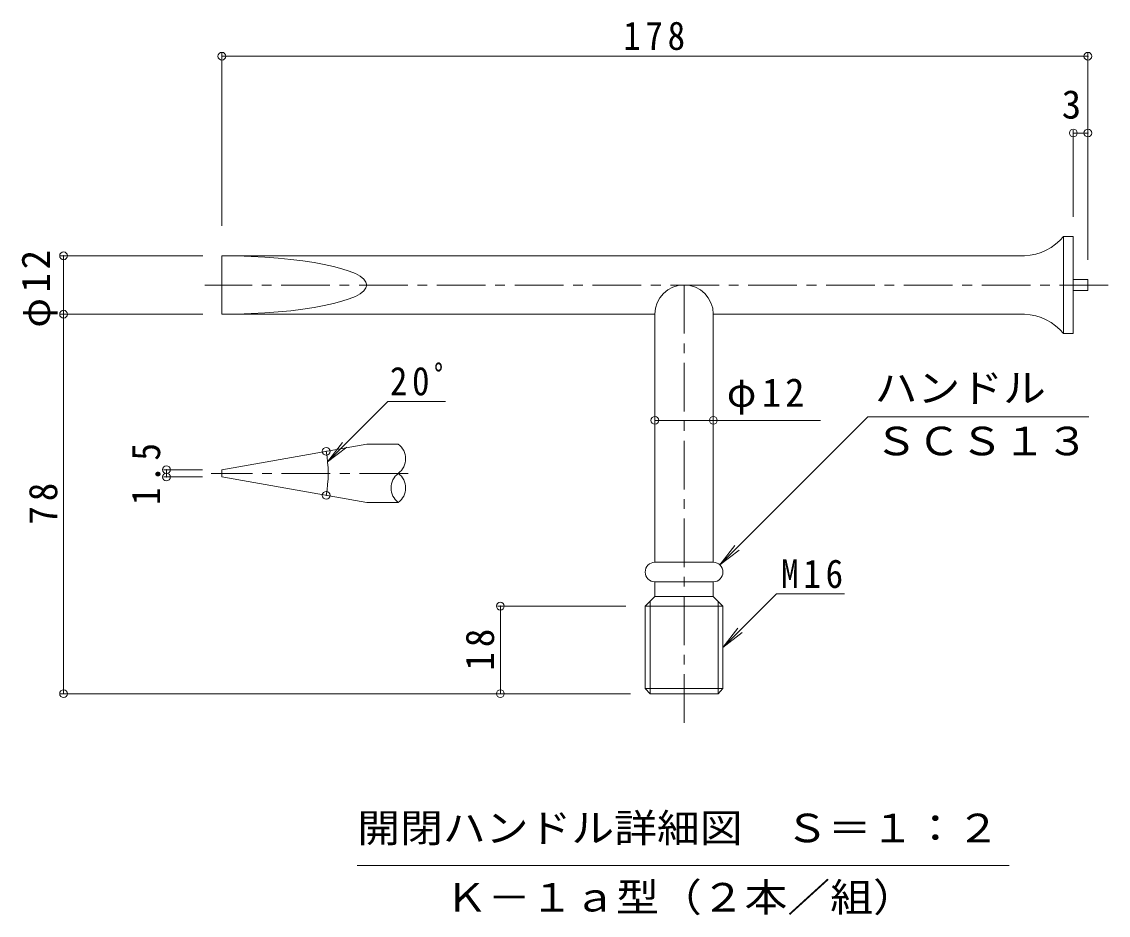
# Model space of a CAD drawing. Units: millimetres on the paper, enlarged 10 times, with parts at other scales. Extents: x -2572 to 2730, y -1962 to 1888.
# Drawn here: x -482 to 635, y 410 to 1329 of the extents above; entities that cross this region are included whole.
import ezdxf
from ezdxf.enums import TextEntityAlignment as Align

# ---------------------------------------------------------------- set-up
doc = ezdxf.new("R2010")
doc.units = ezdxf.units.MM
doc.header["$LTSCALE"] = 10
doc.header["$PDMODE"] = 32
doc.header["$PDSIZE"] = 8
doc.linetypes.add('CHAIN1', pattern=[8, 5, -1, 1, -1])
doc.layers.add('D-5', color=3, linetype='Continuous', lineweight=9)
doc.layers.add('D-F', color=7, linetype='Continuous', lineweight=9)
doc.styles.add('ＭＳ ゴシック', font='')
doc.styles.get('ＭＳ ゴシック').set_extended_font_data('MS Gothic')

msp = doc.modelspace()

# ---------------------------------------------------------------- linework, layer by layer
at = {"layer": 'D-5'}
for p, q in [((589.03, 1108.04), (589.03, 1008.04)), ((599.03, 1108.04), (589.03, 1108.04)), ((599.03, 1108.04), (599.03, 1008.04)), ((614.03, 1063.79), (599.03, 1063.79)), ((614.03, 1063.79), (614.03, 1052.29)), ((614.03, 1052.29), (599.03, 1052.29)), ((229.03, 1028.04), (549.02, 1028.04)), ((229.03, 1028.04), (229.03, 773.04)), ((599.03, 1008.04), (589.03, 1008.04)), ((-94.63, 894.49), (-127.1, 894.49)), ((-275.97, 868.24), (-275.97, 860.74)), ((-127.1, 834.49), (-94.63, 834.49)), ((169.03, 753.04), (169.03, 738.04)), ((159.03, 728.04), (169.03, 738.04)), ((169.03, 738.04), (229.03, 738.04)), ((239.03, 728.04), (229.03, 738.04)), ((159.03, 728.04), (159.03, 643.31)), ((164.03, 638.04), (164.03, 733.04)), ((234.03, 733.04), (234.03, 638.04)), ((159.03, 643.31), (239.03, 643.31)), ((159.03, 643.31), (164.03, 638.04)), ((234.03, 638.04), (164.03, 638.04)), ((234.03, 638.04), (239.03, 643.31))]:
    msp.add_line(p, q, dxfattribs=at)
at = {"layer": 'D-5', "linetype": 'CHAIN1'}
for p, q in [((634.99, 1058.04), (-293.47, 1058.04)), ((199.03, 1058.04), (199.03, 601.96)), ((-84.63, 864.49), (-287.05, 864.49))]:
    msp.add_line(p, q, dxfattribs=at)
at = {"layer": 'D-5', "color": 7}
for p, q in [((229.03, 918.89), (339.11, 918.89)), ((387.97, 922.45), (614.85, 922.45)), ((235.86, 770.34), (255.69, 785.56)), ((294.16, 740.8), (363.87, 740.8)), ((239.03, 685.67), (258.86, 700.89)), ((-136.85, 461.6), (533.15, 461.6))]:
    msp.add_line(p, q, dxfattribs=at)
at = {"layer": 'D-5'}
for points in [[(549.03, 1088.04), (-275.97, 1088.04), (-275.97, 1028.04), (169.03, 1028.04)], [(169.03, 1028.04), (169.03, 773.04), (229.03, 773.04)], [(169.03, 753.04), (229.03, 753.04), (229.03, 738.04)], [(159.03, 728.04), (239.03, 728.04), (239.03, 643.31)]]:
    msp.add_lwpolyline(points, dxfattribs=at)
at = {"layer": 'D-5', "color": 7}
for points in [[(387.97, 922.45), (235.86, 770.34), (251.08, 790.17)], [(294.16, 740.8), (239.03, 685.67), (254.25, 705.51)]]:
    msp.add_lwpolyline(points, dxfattribs=at)
at = {"layer": 'D-5'}
for centre, radius, start, end in [((547.21, 1141.68), 53.67, 271.94333, 321.18758), ((199.03, 1028.04), 30, 0, 180), ((547.21, 974.4), 53.67, 38.81242, 88.06058), ((-105.88, 879.49), 18.75, 306.87005, 53.12995), ((-83.38, 849.49), 18.75, 126.87005, 233.12995), ((-105.88, 849.49), 18.75, 306.87005, 53.12995), ((169.03, 763.04), 10, 90, 270), ((229.03, 763.04), 10, 270, 90)]:
    msp.add_arc(centre, radius, start, end, dxfattribs=at)
msp.add_ellipse((-275.97, 1058.04), major_axis=(148.87, 0), ratio=0.201518, start_param=4.712389, end_param=7.8539816, dxfattribs=at)
at = {"layer": 'D-F'}
for p, q in [((-275.97, 1296.15), (-275.97, 1118.8)), ((614.03, 1296.15), (614.03, 1083.79)), ((-275.97, 1293.15), (614.03, 1293.15)), ((599.03, 1217.24), (599.03, 1128.04)), ((614.03, 1214.24), (599.03, 1214.24)), ((-441.68, 1088.04), (-295.61, 1088.04)), ((-438.68, 1088.04), (-438.68, 638.04)), ((-441.68, 1028.04), (-295.61, 1028.04)), ((-105.43, 938.16), (-46.08, 938.16)), ((169.03, 918.89), (229.03, 918.89)), ((-167.31, 876.28), (-147.48, 891.5)), ((-335.95, 868.24), (-295.97, 868.24)), ((-335.95, 860.74), (-295.97, 860.74)), ((-332.95, 860.74), (-332.95, 868.24)), ((7.22, 728.04), (139.03, 728.04)), ((10.22, 638.04), (10.22, 728.04)), ((-441.68, 638.04), (144.03, 638.04))]:
    msp.add_line(p, q, dxfattribs=at)
at = {"layer": 'D-F', "color": 3}
for p, q in [((-275.97, 868.24), (-127.1, 894.49)), ((-275.97, 860.74), (-127.1, 834.49))]:
    msp.add_line(p, q, dxfattribs=at)
at = {"layer": 'D-F'}
msp.add_lwpolyline([(-105.43, 938.16), (-167.31, 876.28), (-152.09, 896.11)], dxfattribs=at)
msp.add_arc((-297.24, 864.49), 130.46, 350, 10, dxfattribs=at)
for p in [(-275.97, 1293.15), (614.03, 1293.15), (599.03, 1214.24), (614.03, 1214.24), (-438.68, 1088.04), (-438.68, 1028.04), (169.03, 918.89), (229.03, 918.89), (-168.76, 887.15), (-332.95, 868.24), (-332.95, 860.74), (-168.76, 841.84), (10.22, 728.04), (-438.68, 638.04), (10.22, 638.04)]:
    msp.add_point(p, dxfattribs=at)

# ---------------------------------------------------------------- texts
at = {"layer": 'D-5', "color": 2, "style": 'ＭＳ ゴシック', "width": 1.1}
for s, p in [('ハンドル', (394.85, 928.77)), ('ＳＣＳ１３', (394.85, 874.25)), ('開閉ハンドル詳細図\u3000Ｓ＝１：２', (-136.85, 476.6)), ('Ｋ－１ａ型（２本／組）', (-46.85, 405.38))]:
    msp.add_text(s, height=29.33, dxfattribs=at).set_placement(p, align=Align.BOTTOM_LEFT)
at = {"layer": 'D-5', "color": 2, "insert": (298.87, 746.27), "char_height": 29.33, "attachment_point": 7, "style": 'ＭＳ ゴシック'}
msp.add_mtext('\\T1.27;\\W0.9;M16', dxfattribs=at)
at = {"layer": 'D-F', "color": 2, "style": 'ＭＳ ゴシック'}
msp.add_text('3', height=29.33, dxfattribs=at).set_placement((587.17, 1220.24), align=Align.BOTTOM_LEFT)
at = {"layer": 'D-F', "color": 2, "char_height": 29.33, "attachment_point": 7, "style": 'ＭＳ ゴシック'}
for s, insert in [('\\T1.27;\\W0.9;178', (136.53, 1299.15)), ('\\T1.27;\\W0.9;20ﾟ', (-103.33, 944.18)), ('\\T1.19;φ12', (242.96, 924.89))]:
    msp.add_mtext(s, dxfattribs=dict(at, insert=insert))
at = {"layer": 'D-F', "color": 2, "char_height": 29.33, "attachment_point": 7, "rotation": 90, "style": 'ＭＳ ゴシック'}
for s, insert in [('\\T1.19;φ12', (-444.68, 1014.29)), ('\\T1.27;\\W0.9;1.5', (-338.95, 831.99)), ('\\T1.27;\\W0.95;78', (-444.68, 811.79)), ('\\T1.27;\\W0.95;18', (4.22, 661.79))]:
    msp.add_mtext(s, dxfattribs=dict(at, insert=insert))

doc.saveas('drawing.dxf')
